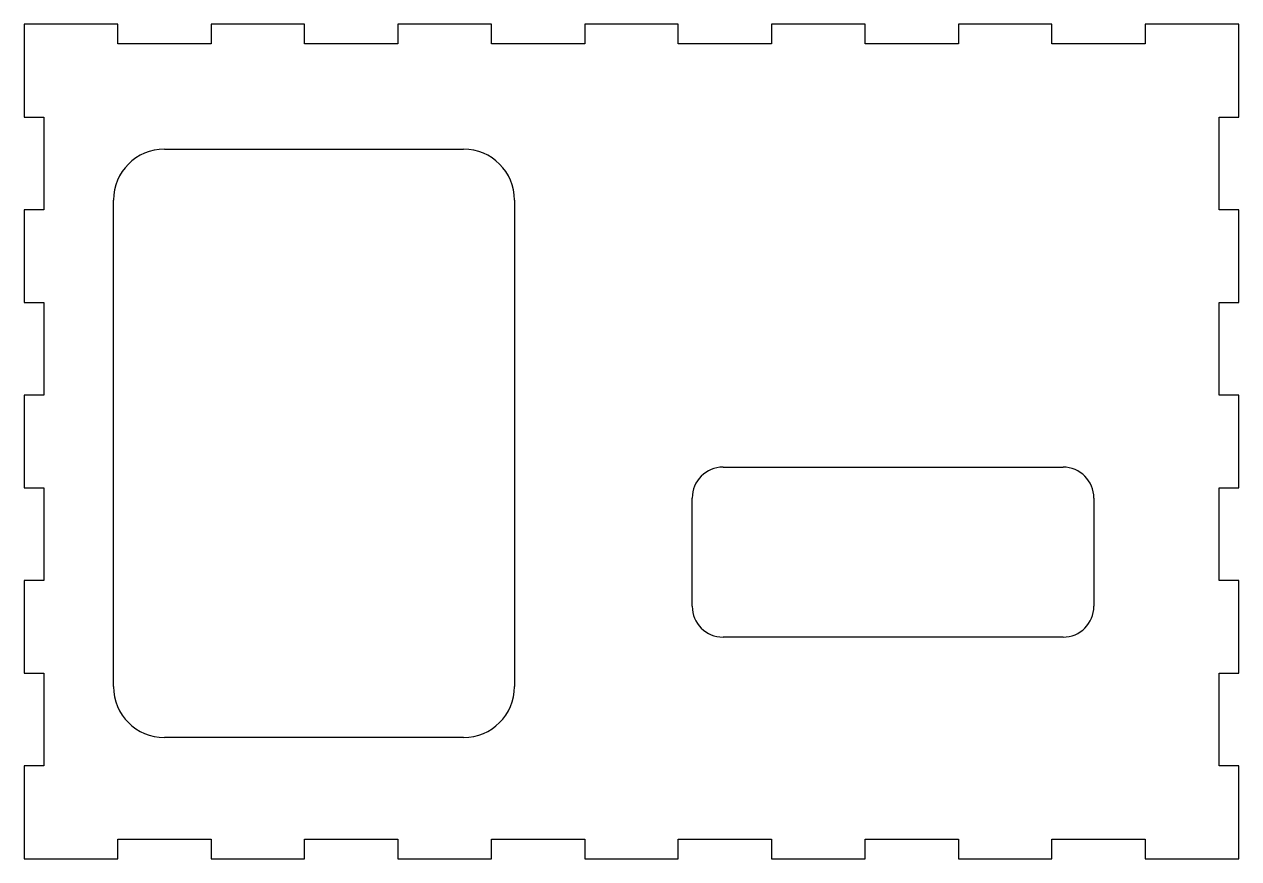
# Model space of a CAD drawing. Header units: millimetres. Extents: x 0 to 393, y 0 to 270.
import ezdxf

# ---------------------------------------------------------------- set-up
doc = ezdxf.new("R2010")
doc.units = ezdxf.units.MM
doc.layers.add('CUT', color=7, linetype='Continuous')

msp = doc.modelspace()

# ---------------------------------------------------------------- linework, layer by layer
at = {"layer": 'CUT'}
for p, q in [((0, 270), (0, 240)), ((30.23, 270), (0, 270)), ((30.23, 263.65), (30.23, 270)), ((60.46, 270), (60.46, 263.65)), ((90.69, 270), (60.46, 270)), ((90.69, 263.65), (90.69, 270)), ((120.92, 270), (120.92, 263.65)), ((151.15, 270), (120.92, 270)), ((151.15, 263.65), (151.15, 270)), ((181.38, 270), (181.38, 263.65)), ((211.62, 270), (181.38, 270)), ((211.62, 263.65), (211.62, 270)), ((241.85, 270), (241.85, 263.65)), ((272.08, 270), (241.85, 270)), ((272.08, 263.65), (272.08, 270)), ((302.31, 270), (302.31, 263.65)), ((332.54, 270), (302.31, 270)), ((332.54, 263.65), (332.54, 270)), ((362.77, 270), (362.77, 263.65)), ((393, 270), (362.77, 270)), ((393, 240), (393, 270)), ((60.46, 263.65), (30.23, 263.65)), ((120.92, 263.65), (90.69, 263.65)), ((181.38, 263.65), (151.15, 263.65)), ((241.85, 263.65), (211.62, 263.65)), ((302.31, 263.65), (272.08, 263.65)), ((362.77, 263.65), (332.54, 263.65)), ((0, 240), (6.35, 240)), ((6.35, 240), (6.35, 210)), ((386.65, 210), (386.65, 240)), ((386.65, 240), (393, 240)), ((45.35, 229.6), (142.15, 229.6)), ((28.85, 55.7), (28.85, 213.1)), ((158.65, 213.1), (158.65, 55.7)), ((0, 210), (0, 180)), ((6.35, 210), (0, 210)), ((393, 210), (386.65, 210)), ((393, 180), (393, 210)), ((0, 180), (6.35, 180)), ((6.35, 180), (6.35, 150)), ((386.65, 150), (386.65, 180)), ((386.65, 180), (393, 180)), ((0, 150), (0, 120)), ((6.35, 150), (0, 150)), ((393, 150), (386.65, 150)), ((393, 120), (393, 150)), ((226.15, 126.7), (336.15, 126.7)), ((0, 120), (6.35, 120)), ((6.35, 120), (6.35, 90)), ((386.65, 90), (386.65, 120)), ((386.65, 120), (393, 120)), ((216.15, 81.7), (216.15, 116.7)), ((346.15, 116.7), (346.15, 81.7)), ((0, 90), (0, 60)), ((6.35, 90), (0, 90)), ((393, 90), (386.65, 90)), ((393, 60), (393, 90)), ((336.15, 71.7), (226.15, 71.7)), ((0, 60), (6.35, 60)), ((6.35, 60), (6.35, 30)), ((386.65, 30), (386.65, 60)), ((386.65, 60), (393, 60)), ((142.15, 39.2), (45.35, 39.2)), ((0, 30), (0, 0)), ((6.35, 30), (0, 30)), ((393, 30), (386.65, 30)), ((393, 0), (393, 30)), ((30.23, 0), (30.23, 6.35)), ((30.23, 6.35), (60.46, 6.35)), ((60.46, 6.35), (60.46, 0)), ((90.69, 0), (90.69, 6.35)), ((90.69, 6.35), (120.92, 6.35)), ((120.92, 6.35), (120.92, 0)), ((151.15, 0), (151.15, 6.35)), ((151.15, 6.35), (181.38, 6.35)), ((181.38, 6.35), (181.38, 0)), ((211.62, 0), (211.62, 6.35)), ((211.62, 6.35), (241.85, 6.35)), ((241.85, 6.35), (241.85, 0)), ((272.08, 0), (272.08, 6.35)), ((272.08, 6.35), (302.31, 6.35)), ((302.31, 6.35), (302.31, 0)), ((332.54, 0), (332.54, 6.35)), ((332.54, 6.35), (362.77, 6.35)), ((362.77, 6.35), (362.77, 0)), ((0, 0), (30.23, 0)), ((60.46, 0), (90.69, 0)), ((120.92, 0), (151.15, 0)), ((181.38, 0), (211.62, 0)), ((241.85, 0), (272.08, 0)), ((302.31, 0), (332.54, 0)), ((362.77, 0), (393, 0))]:
    msp.add_line(p, q, dxfattribs=at)
for centre, radius, start, end in [((45.35, 213.1), 16.5, 90, 180), ((142.15, 213.1), 16.5, 0, 90), ((226.15, 116.7), 10, 450, 540), ((336.15, 116.7), 10, 360, 450), ((226.15, 81.7), 10, 180, 270), ((336.15, 81.7), 10, 270, 360), ((45.35, 55.7), 16.5, 180, 270), ((142.15, 55.7), 16.5, 270, 360)]:
    msp.add_arc(centre, radius, start, end, dxfattribs=at)

doc.saveas('drawing.dxf')
